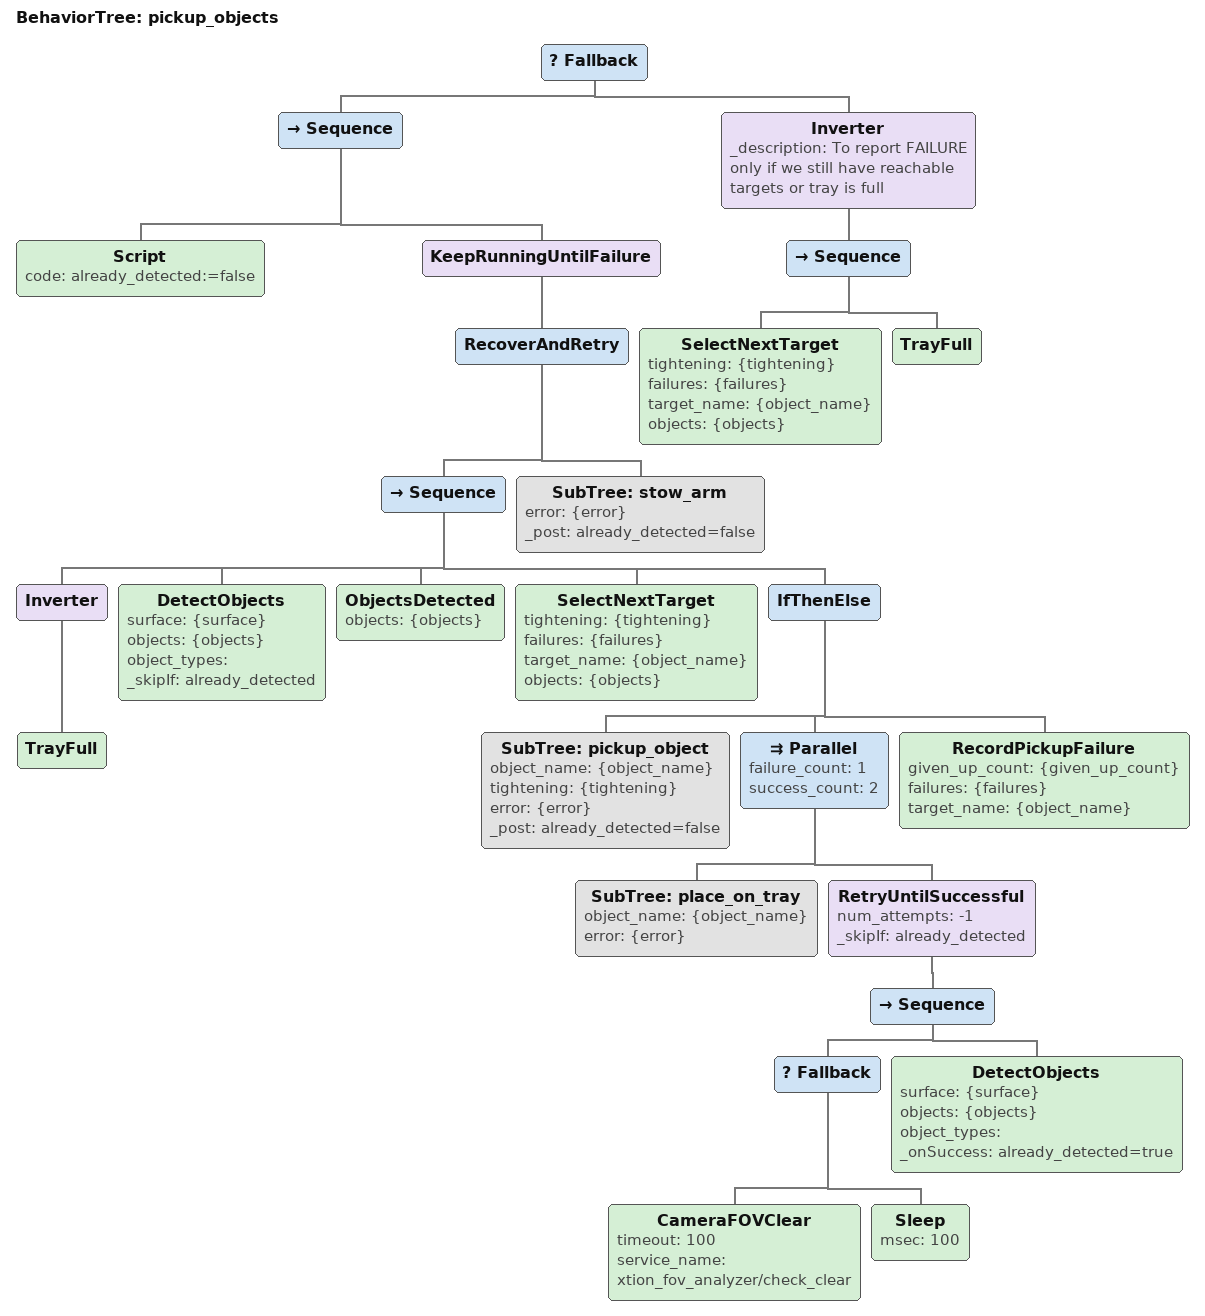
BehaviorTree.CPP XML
<?xml version="1.0" encoding="UTF-8"?>
<root BTCPP_format="4">
  <include path="manipulation.xml"/>

  <BehaviorTree ID="pickup_objects">
    <Fallback>
      <Sequence>
        <Script code="already_detected:=false"/>
        <KeepRunningUntilFailure>
          <RecoverAndRetry>
            <Sequence>
              <Inverter>
                <TrayFull/>
              </Inverter>
              <DetectObjects surface="{surface}"
                             objects="{objects}"
                             object_types=""
                             _skipIf="already_detected"/>
              <ObjectsDetected objects="{objects}"/>
              <SelectNextTarget tightening="{tightening}"
                                failures="{failures}"
                                target_name="{object_name}"
                                objects="{objects}"/>
              <IfThenElse>
                <SubTree ID="pickup_object"
                         object_name="{object_name}"
                         tightening="{tightening}"
                         error="{error}"
                         _post="already_detected=false"/>
                <Parallel failure_count="1"
                          success_count="2">
                  <SubTree ID="place_on_tray"
                           object_name="{object_name}"
                           error="{error}"/>
                  <RetryUntilSuccessful num_attempts="-1"
                                        _skipIf="already_detected">
                    <Sequence>
                      <Fallback>
                        <CameraFOVClear timeout="100"
                                        service_name="xtion_fov_analyzer/check_clear"/>
                        <Sleep msec="100"/>
                      </Fallback>
                      <DetectObjects surface="{surface}"
                                     objects="{objects}"
                                     object_types=""
                                     _onSuccess="already_detected=true"/>
                    </Sequence>
                  </RetryUntilSuccessful>
                </Parallel>
                <RecordPickupFailure given_up_count="{given_up_count}"
                                     failures="{failures}"
                                     target_name="{object_name}"/>
              </IfThenElse>
            </Sequence>
            <SubTree ID="stow_arm"
                     error="{error}"
                     _post="already_detected=false"/>
          </RecoverAndRetry>
        </KeepRunningUntilFailure>
      </Sequence>
      <Inverter _description="To report FAILURE only if we still have reachable targets or tray is full">
        <Sequence>
          <SelectNextTarget tightening="{tightening}"
                            failures="{failures}"
                            target_name="{object_name}"
                            objects="{objects}"/>
          <TrayFull/>
        </Sequence>
      </Inverter>
    </Fallback>
  </BehaviorTree>
</root>
